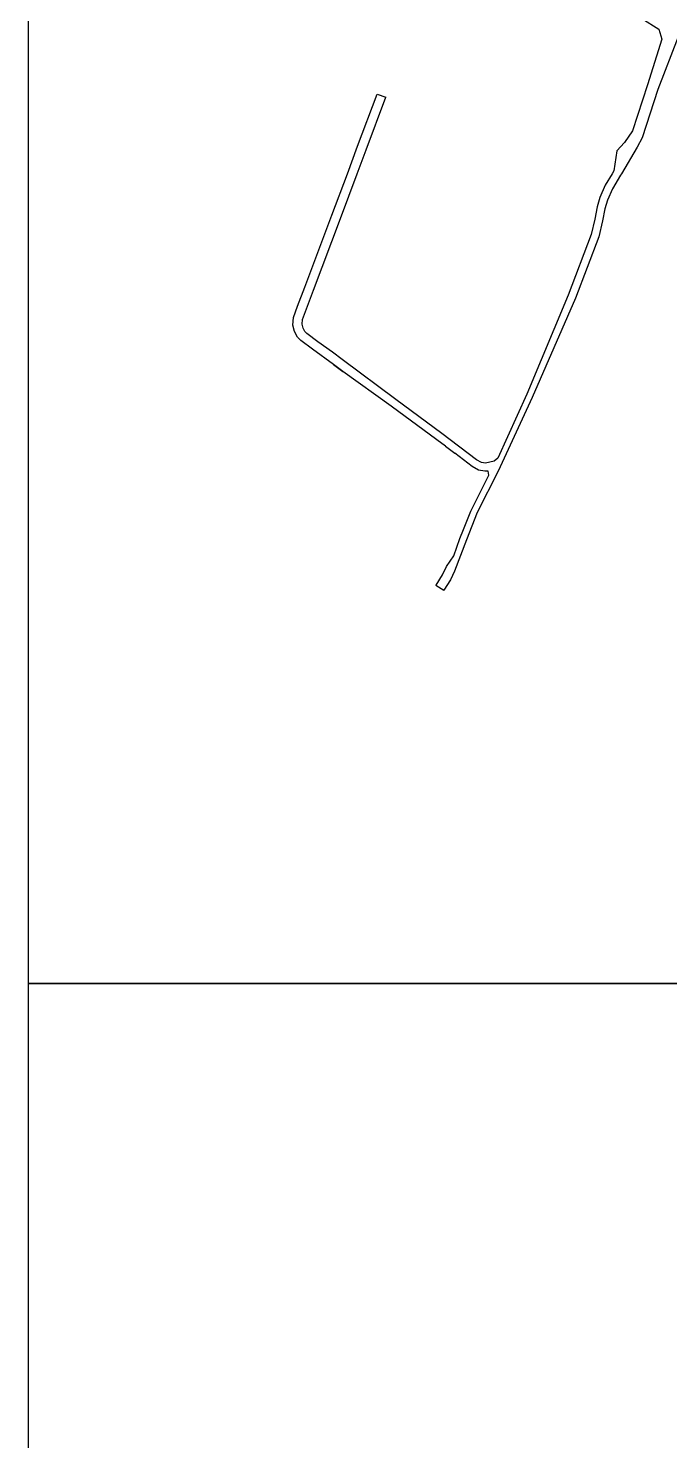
# Model space of a CAD drawing. Header units: metres. Extents: x -16001 to -12000, y -96000 to -93000.
# Drawn here: x -12800 to -12520, y -95000 to -94383 of the extents above; entities that cross this region are included whole.
import ezdxf

# ---------------------------------------------------------------- set-up
doc = ezdxf.new("R2010")
doc.units = ezdxf.units.M
doc.header["$LTSCALE"] = 2.5
doc.layers.add('図郭', color=7, linetype='Continuous')
doc.layers.add('道路', color=7, linetype='Continuous')

msp = doc.modelspace()

# ---------------------------------------------------------------- linework, layer by layer
at = {"layer": '図郭'}
for points in [[(-12800, -94800), (-12000, -94800), (-12000, -94200), (-12800, -94200)], [(-12800, -95400), (-12000, -95400), (-12000, -94800), (-12800, -94800)]]:
    msp.add_lwpolyline(points, close=True, dxfattribs=at)
at = {"layer": '道路'}
for points in [[(-12543.74, -94362.87), (-12540.41, -94369.8), (-12537.92, -94373.66), (-12532.42, -94379.02), (-12524.98, -94383.71), (-12523.6, -94388.05), (-12529.97, -94407.99), (-12536.47, -94427.96), (-12539.93, -94433.13), (-12543.25, -94436.78), (-12544.62, -94445.44), (-12545.37, -94446.71)], [(-12516.5, -94387.05), (-12525.36, -94410.03), (-12532.21, -94431.1), (-12534.41, -94435.21), (-12541.3, -94446.71)], [(-12660.81, -94446.71), (-12656.35, -94434.76), (-12647.77, -94411.97)], [(-12656.54, -94446.71), (-12652.62, -94436.24), (-12644.02, -94413.38)], [(-12647.77, -94411.97), (-12644.02, -94413.38)], [(-12618.08, -94565.59), (-12621.73, -94562.82), (-12641.69, -94548.1), (-12662.82, -94532.97), (-12666.87, -94529.97), (-12676.05, -94523.21), (-12681.08, -94519.45), (-12682.51, -94518.09), (-12682.53, -94518.07), (-12683.91, -94515.63), (-12684.6, -94512.73), (-12684.32, -94509.46), (-12682.51, -94504.56), (-12679.41, -94496.2), (-12667.58, -94464.85), (-12660.81, -94446.71)], [(-12545.37, -94446.71), (-12548.34, -94451.68), (-12550.71, -94457.1), (-12551.88, -94461.2), (-12552.91, -94466.58), (-12554.54, -94473.22), (-12564.51, -94499.64), (-12582.55, -94542.95), (-12595.14, -94570.82), (-12596.81, -94572.2), (-12600.61, -94573.04), (-12602.37, -94572.73), (-12604.5, -94571.54), (-12619.64, -94560.01), (-12639.63, -94545.27), (-12663.12, -94527.72), (-12667.35, -94524.6), (-12673.64, -94520.01), (-12678.5, -94516.38), (-12679.34, -94515.58), (-12680.15, -94514.15), (-12680.56, -94512.43), (-12680.38, -94510.34), (-12675.65, -94497.54), (-12663.84, -94466.27), (-12656.54, -94446.71)], [(-12541.3, -94446.71), (-12541.65, -94447.29), (-12545.22, -94453.29), (-12547.41, -94458.28), (-12548.47, -94462.01), (-12549.49, -94467.33), (-12551.19, -94474.26), (-12561.27, -94500.96), (-12580.25, -94544.3), (-12595.06, -94576.5), (-12604.18, -94594.56), (-12608.91, -94606.44), (-12614.1, -94620.18), (-12615.87, -94623.84), (-12618.69, -94628.44), (-12618.73, -94628.49)], [(-12663.12, -94527.72), (-12667.35, -94524.6)], [(-12666.87, -94529.97), (-12662.82, -94532.97)], [(-12610.18, -94601.92), (-12607.03, -94594.01), (-12599.15, -94578.24), (-12599.43, -94576.53), (-12600.9, -94576.55), (-12603.56, -94576.08), (-12606.43, -94574.47), (-12613.98, -94568.71)], [(-12622.17, -94626.38), (-12622.09, -94626.27), (-12619.27, -94621.67), (-12617.55, -94618.02), (-12614.44, -94613.44), (-12611.77, -94605.89), (-12610.18, -94601.92)]]:
    msp.add_lwpolyline(points, dxfattribs=at)
at = {"layer": '道路', "flags": 128}
for points in [[(-12618.08, -94565.59), (-12613.98, -94568.71)], [(-12618.73, -94628.49), (-12622.17, -94626.38)]]:
    msp.add_lwpolyline(points, dxfattribs=at)

doc.saveas('drawing.dxf')
